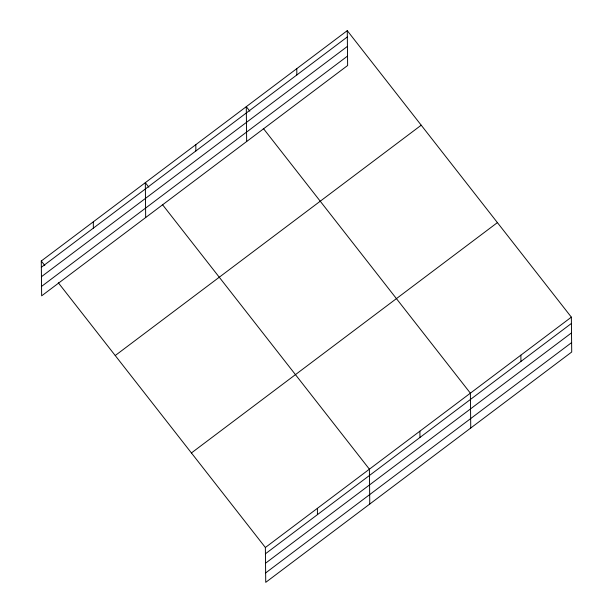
<?xml version="1.0" encoding="UTF-8"?>
<svg xmlns="http://www.w3.org/2000/svg" width="613" height="613" viewBox="0 0 613 613"><rect width="100%" height="100%" fill="white"/><g stroke="black" fill="none" stroke-linecap="round" stroke-linejoin="round"><path stroke-width="0.92" d="M347.264 30.65L347.632 65.499L41.646 295.849L41.286 260.992L347.264 30.65L571.354 317.151L571.714 352.008L265.736 582.35L265.368 547.501L58.304 282.754M41.347 267.283L347.333 36.941M41.446 276.708L347.433 46.366M41.546 286.417L347.533 56.074M115.229 355.54L421.215 125.198M191.417 452.953L497.404 222.611M265.368 547.501L571.354 317.151M265.437 553.784L571.416 323.442M265.536 563.217L571.515 332.867M265.636 572.925L571.622 342.583M249.813 111.168L246.288 106.662L246.656 141.511M263.314 128.423L470.378 393.171L470.746 428.02M148.836 187.18L145.319 182.674L145.679 217.531M162.338 204.436L369.401 469.183L369.769 504.032M41.286 260.992L44.803 265.498M520.866 355.165L520.935 361.448M419.89 431.177L419.959 437.46M317.388 508.338L317.45 514.629M296.776 68.656L296.845 74.947M195.808 144.668L195.869 150.959M93.299 221.837L93.368 228.128"/></g></svg>
